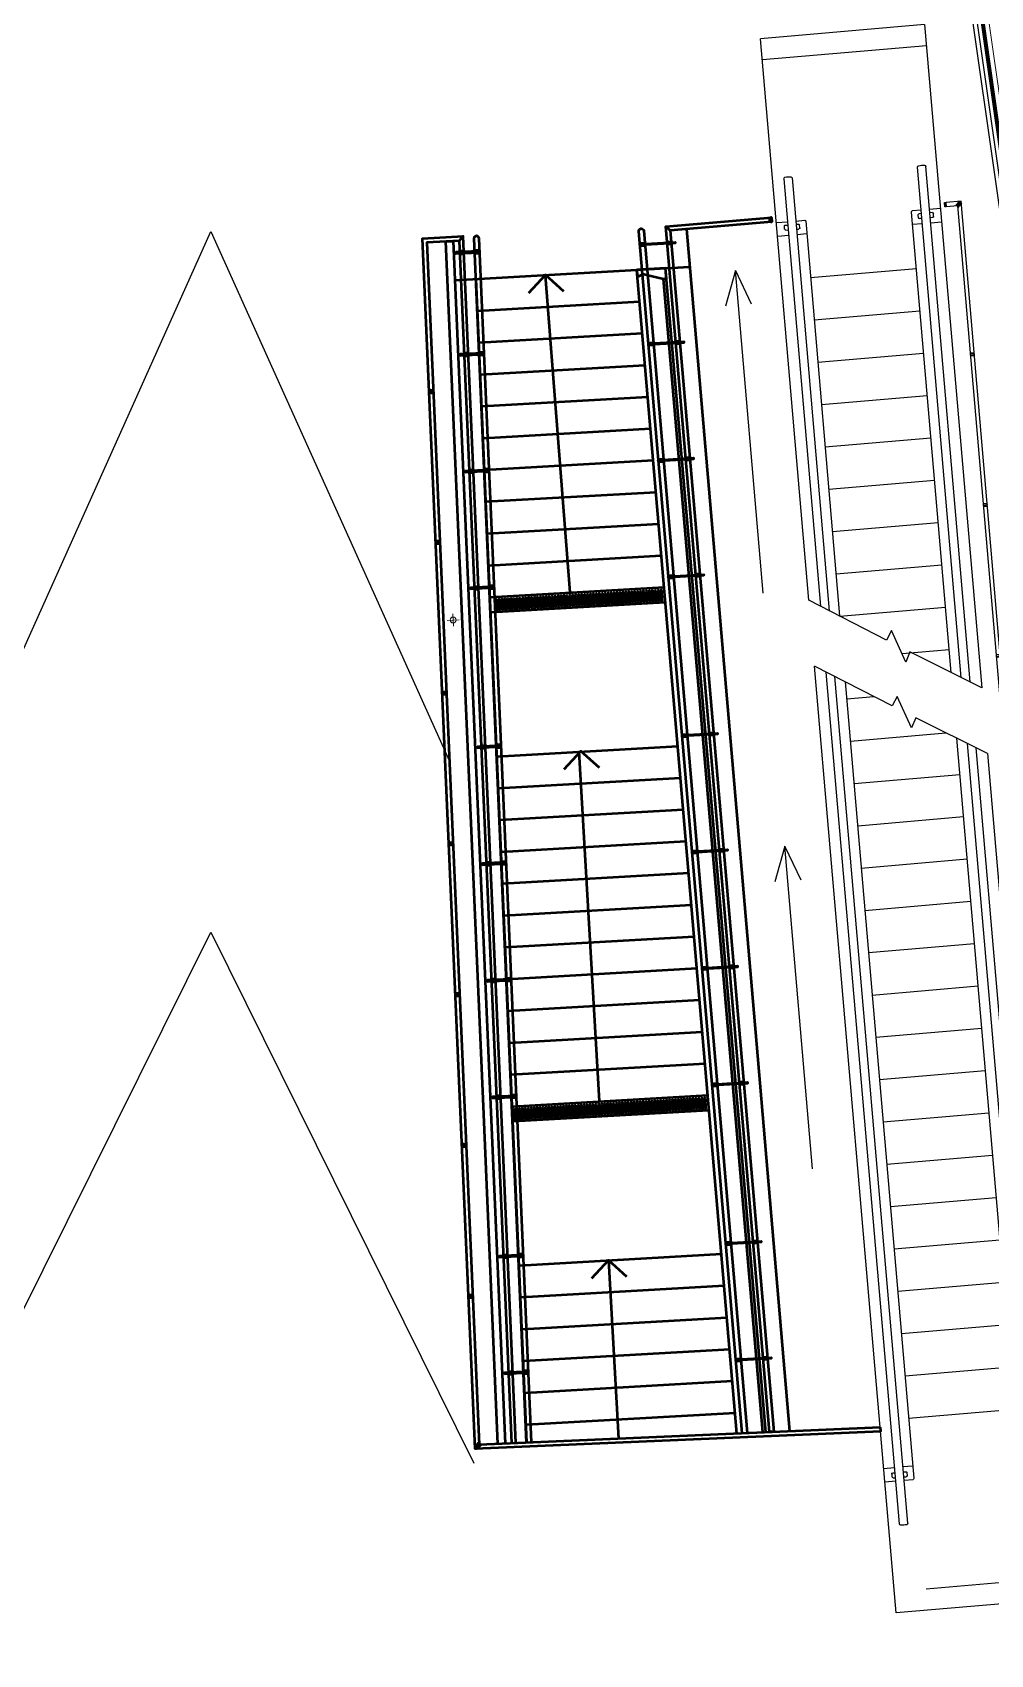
# Model space of a CAD drawing. Header units: centimetres. Extents: x 139057 to 200038, y 34824 to 80516.
# Drawn here: x 170419 to 171321, y 45687 to 47215 of the extents above; entities that cross this region are included whole.
import ezdxf

# ---------------------------------------------------------------- set-up
doc = ezdxf.new("R2010")
doc.units = ezdxf.units.CM
doc.header["$LTSCALE"] = 100
doc.linetypes.add('HIDDEN', pattern=[0.5, 0.25, -0.25])
doc.layers.get('0').update_dxf_attribs({"lineweight": 0})
for name, color, linetype, lineweight in [('430_TAVOLATI_001-AM_0', 3, 'Continuous', 0), ('440_SIMBOLI_001-AM_0', 31, 'Continuous', 0), ('448_SCALE_001-AM_0', 216, 'Continuous', 50)]:
    doc.layers.add(name, color=color, linetype=linetype, lineweight=lineweight)
for name, color, linetype in [('A-FACCIATTA STONE', 13, 'Continuous'), ('A-GRAFICA', 253, 'Continuous'), ('A-PARAPETTI', 5, 'Continuous'), ('A-SCALE', 5, 'Continuous')]:
    doc.layers.add(name, color=color, linetype=linetype)
doc.layers.add('A-ISOL-POL-ESTR-50mm', color=7, linetype='Continuous', lineweight=100, true_color=0xffc30f)

# ---------------------------------------------------------------- blocks, each defined once
blk = doc.blocks.new('palo_parapetto A')
for points in [[(-13, 3), (-22, -36)], [(-13, -34), (-21, -32)], [(-14, -1), (-6, -3)], [(4, -38), (-3, -36)], [(13, -3), (4, -42)], [(4, -5), (12, -7)]]:
    blk.add_lwpolyline(points)
blk.add_lwpolyline([(-4, -40), (5, -1), (-5, 1), (-14, -38)], close=True)
blk = doc.blocks.new('A$C2A6528BD')
at = {"layer": 'A-PARAPETTI'}
for points in [[(-12479, 11714), (-12431, 11843), (-1721, 7822), (-1771, 7689)], [(-1808, 7703), (-1772, 7798), (-12407, 11792), (-12442, 11700)], [(-12437, 11826), (-12414, 11775)], [(-12432, 11833), (-12435, 11821)], [(-12411, 11832), (-12422, 11837)], [(-12416, 11780), (-12413, 11794)], [(-12414, 11837), (-12390, 11786)], [(-12404, 11798), (-12392, 11791)], [(-12442, 11700), (-12479, 11714)], [(-12476, 11713), (-12478, 11705)], [(-12449, 11694), (-12446, 11701)], [(-1738, 7828), (-1790, 7805)], [(-1771, 7804), (-1784, 7807)], [(-1728, 7804), (-1779, 7781)], [(-1774, 7783), (-1767, 7795)], [(-1743, 7826), (-1731, 7822)], [(-1727, 7813), (-1733, 7802)], [(-1808, 7703), (-1771, 7689)], [(-1807, 7694), (-1804, 7702)], [(-1775, 7690), (-1777, 7683)]]:
    blk.add_lwpolyline(points, dxfattribs=at)
for points in [[(-12412, 11790), (-12433, 11837), (-12424, 11841), (-12403, 11794)], [(-12482, 11707), (-12445, 11692), (-12448, 11683), (-12486, 11697)], [(-1771, 7794), (-1724, 7815), (-1728, 7824), (-1775, 7803)], [(-1774, 7681), (-1811, 7695), (-1815, 7686), (-1777, 7672)]]:
    blk.add_lwpolyline(points, close=True, dxfattribs=at)
at = {"layer": 'A-PARAPETTI', "xscale": -0.9999999999999998, "rotation": 146.3774341703981}
for p in [(-11092, 11298), (-9758, 10797), (-8424, 10296), (-7090, 9795), (-5756, 9294), (-4422, 8793), (-3088, 8292)]:
    blk.add_blockref('palo_parapetto A', p, dxfattribs=at)
blk = doc.blocks.new('palo_parapetto B')
blk.add_hatch(color=256).paths.add_polyline_path([(0, -1), (-9, 3), (-100, -201), (-90, -205)])
for p, q in [((-18, 3), (-11, 0)), ((-71, -136), (-78, -133)), ((-54, -143), (-62, -140)), ((-35, -34), (-27, -37)), ((-18, -41), (-11, -44)), ((-2, -4), (5, -8)), ((-84, -165), (-91, -162)), ((-67, -172), (-75, -169))]:
    blk.add_line(p, q)
blk.add_lwpolyline([(0, -1), (-9, 3), (-100, -201), (-90, -205)], close=True)
for points in [[(-17, 7), (-36, -37)], [(-77, -129), (-93, -166)], [(-69, -176), (-53, -140)], [(-12, -48), (7, -4)]]:
    blk.add_lwpolyline(points)
blk = doc.blocks.new('palo_parapetto C')
blk.add_hatch(color=256).paths.add_polyline_path([(0, 0), (10, -2), (-61, -328), (-71, -325)])
for p, q in [((-9, -43), (-17, -42, -4155)), ((-1, -4, 4155), (-9, -3)), ((8, -46, 9525), (0, -45, 5316)), ((17, -7, 13569), (9, -6, 9414)), ((-63, -288), (-70, -286, -4155)), ((-56, -256, 4155), (-63, -255)), ((-45, -291, 9525), (-53, -289, 5316)), ((-38, -259, 13569), (-46, -258, 9414))]:
    blk.add_line(p, q)
for points in [[(-18, -45), (-8, 1)], [(18, -4), (7, -50)], [(-71, -290), (-63, -251)], [(-37, -256), (-46, -295)]]:
    blk.add_lwpolyline(points)
blk.add_lwpolyline([(0, 0), (10, -2), (-61, -328), (-71, -325)], close=True)
blk = doc.blocks.new('SCALE_ST3_ST4_124')
for p, q in [((-12532, 852), (-15628, 1577)), ((-15645, 1504), (-4609, -1079)), ((-15527, 1267, -30), (-15950, -656, 34)), ((-15690, 1309), (-5010, -1190)), ((-15235, 1199, -30), (-15655, -712, 34)), ((-14943, 1130, -30), (-15360, -768, 34)), ((-14651, 1062, -30), (-15065, -824, 33)), ((-14359, 994, -30), (-14770, -880, 33)), ((-14067, 925, -30), (-14475, -935, 33)), ((-4592, -1006, -17), (-12532, 852, -6)), ((-12742, 617, -29), (-13138, -1185, 31)), ((-12605, 587, -29), (-13001, -1215, 31)), ((-12313, 520, -29), (-12706, -1271, 31)), ((-12021, 451, -29), (-12411, -1327, 31)), ((-11729, 382, -29), (-12116, -1383, 30)), ((-11436, 314, -28), (-11822, -1439, 30)), ((-11144, 245, -28), (-11527, -1495, 30)), ((-10852, 177, -28), (-11232, -1551, 30)), ((-10560, 109, -28), (-10937, -1607, 29)), ((-10268, 40, -28), (-10642, -1663, 29)), ((-9976, -31, -28), (-10347, -1719, 29)), ((-9684, -96, -28), (-10052, -1775, 28)), ((-9392, -165, -28), (-9758, -1831, 28)), ((-8068, -477, -27), (-8420, -2080, 27)), ((-7931, -507, -27), (-8283, -2110, 27)), ((-7639, -575, -27), (-7988, -2166, 27)), ((-16142, -619), (-5335, -2670)), ((-7347, -643, -27), (-7693, -2222, 26)), ((-7054, -712, -26), (-7399, -2278, 26)), ((-16204, -884), (-5393, -2935)), ((-16197, -857), (-5484, -2890)), ((-6762, -780, -26), (-7104, -2334, 26)), ((-6470, -848, -26), (-6809, -2390, 25)), ((-6178, -917, -26), (-6514, -2446, 25)), ((-5886, -985, -26), (-6219, -2502, 25)), ((-5594, -1054, -26), (-5924, -2558, 25)), ((-4967, -995), (-5442, -3156)), ((-12771, -1766), (-16255, -1102)), ((-5302, -1122, -26), (-5629, -2614, 24)), ((-5092, -3223), (-12771, -1766)), ((-5343, -2710), (-5343, -2710)), ((-5338, -2683), (-5338, -2683)), ((-5387, -2908), (-5387, -2908))]:
    blk.add_line(p, q)
at = {"ltscale": 10}
for p, q in [((-16159, -691), (-16159, -691)), ((-16151, -659), (-16151, -659)), ((-16145, -633), (-16145, -633)), ((-16142, -619), (-16142, -619)), ((-16197, -857), (-16197, -857))]:
    blk.add_line(p, q, dxfattribs=at)
for points in [[(-16449, -1933), (-16489, -1925), (-15618, 1795), (-4506, -805), (-4590, -1181), (-4620, -1133), (-4554, -835), (-15588, 1747), (-16449, -1933)], [(-15622, 1777), (-15592, 1729)], [(-15619, 1772), (-15617, 1785)], [(-15609, 1790), (-15597, 1786)], [(-15600, 1791), (-15570, 1743)], [(-15594, 1748), (-15595, 1734)], [(-15573, 1747), (-15586, 1753)], [(-15667, 1411), (-4590, -1181), (-4621, -1133), (-15657, 1450)], [(-5063, -3074), (-16221, -958), (-16221, -958), (-16221, -958), (-16221, -958), (-16221, -958)], [(-16212, -919), (-5016, -3042), (-5063, -3074)], [(-5238, -4000), (-5199, -4007)], [(-5236, -4009), (-5234, -4001)], [(-5203, -4007), (-5204, -4014)]]:
    blk.add_lwpolyline(points)
for points in [[(-15584, 1750), (-15611, 1793), (-15620, 1788), (-15592, 1744)], [(-16212, -919), (-5016, -3042), (-5202, -4025), (-5242, -4018), (-5063, -3074), (-16221, -958)], [(-5200, -4015), (-5240, -4008), (-5242, -4018), (-5202, -4025)]]:
    blk.add_lwpolyline(points, close=True)
for points in [[(-15700, 1267), (-4649, -1319, 1), (-4638, -1272), (-15689, 1314)], [(-16153, -667), (-16153, -667), (-4991, -2785, -1.001494), (-5000, -2832), (-16164, -714), (-16164, -714)]]:
    blk.add_lwpolyline(points, format="xyb")
for points, elevation in [([(-14246, 106), (-15888, 467)], 0), ([(-14444, -19), (-14246, 106), (-14368, 306)], 0), ([(-12781, -216), (-9558, -922)], 0), ([(-9757, -1064), (-9559, -939), (-9681, -739)], -63), ([(-4592, -1006), (-4609, -1079)], -17), ([(-8093, -1244), (-5150, -1829)], -2), ([(-5346, -1954), (-5148, -1829), (-5271, -1629)], -2)]:
    blk.add_lwpolyline(points, dxfattribs=dict(elevation=elevation))
for points in [[(-12668, 443, 1), (-12665, 454), (-12753, 473, 1), (-12755, 462)], [(-12662, 470, 1), (-12659, 481), (-12747, 500, 1), (-12749, 489)], [(-12656, 497, 1), (-12653, 508), (-12741, 527, 1), (-12743, 516)], [(-12647, 535, -1), (-12650, 524), (-12737, 543, -1), (-12735, 554)], [(-12641, 562, -1), (-12644, 551), (-12731, 570, -1), (-12729, 581)], [(-12635, 589, -1), (-12638, 578), (-12725, 597, -1), (-12723, 608)], [(-12703, 280, 1), (-12701, 291), (-12789, 310, 1), (-12791, 299)], [(-12698, 307, 1), (-12695, 318), (-12783, 337, 1), (-12785, 326)], [(-12692, 334, 1), (-12689, 345), (-12777, 364, 1), (-12779, 353)], [(-12686, 361, 1), (-12683, 372), (-12771, 391, 1), (-12773, 380)], [(-12680, 388, 1), (-12677, 399), (-12765, 419, 1), (-12767, 408)], [(-12674, 415, 1), (-12671, 426), (-12759, 446, 1), (-12761, 435)], [(-12733, 144, 1), (-12731, 155), (-12818, 174, 1), (-12821, 163)], [(-12727, 171, 1), (-12725, 182), (-12812, 202, 1), (-12815, 191)], [(-12721, 198, 1), (-12719, 209), (-12806, 229, 1), (-12809, 218)], [(-12715, 226, 1), (-12713, 237), (-12801, 256, 1), (-12803, 245)], [(-12709, 253, 1), (-12707, 264), (-12795, 283, 1), (-12797, 272)], [(-12769, -19, 1), (-12767, -8), (-12854, 12, 1), (-12857, 1)], [(-12763, 8, 1), (-12761, 20), (-12848, 39, 1), (-12851, 28)], [(-12757, 36, 1), (-12755, 47), (-12842, 66, 1), (-12845, 55)], [(-12751, 63, 1), (-12749, 74), (-12836, 93, 1), (-12839, 82)], [(-12745, 90, 1), (-12743, 101), (-12830, 120, 1), (-12833, 109)], [(-12739, 117, 1), (-12737, 128), (-12824, 147, 1), (-12827, 136)], [(-12805, -181, 1), (-12802, -170), (-12890, -151, 1), (-12892, -162)], [(-12799, -154, 1), (-12796, -143), (-12884, -124, 1), (-12886, -135)], [(-12793, -127, 1), (-12790, -116), (-12878, -97, 1), (-12880, -108)], [(-12787, -100, 1), (-12785, -89), (-12872, -70, 1), (-12874, -81)], [(-12781, -73, 1), (-12779, -62), (-12866, -43, 1), (-12869, -54)], [(-12775, -46, 1), (-12773, -35), (-12860, -16, 1), (-12863, -27)], [(-12835, -317, 1), (-12832, -306), (-12920, -287, 1), (-12922, -298)], [(-12829, -290, 1), (-12826, -279), (-12914, -260, 1), (-12916, -271)], [(-12823, -263, 1), (-12820, -252), (-12908, -233, 1), (-12910, -244)], [(-12817, -236, 1), (-12814, -225), (-12902, -205, 1), (-12904, -216)], [(-12811, -209, 1), (-12808, -198), (-12896, -178, 1), (-12898, -189)], [(-12870, -480, 1), (-12868, -469), (-12956, -450, 1), (-12958, -461)], [(-12864, -453, 1), (-12862, -442), (-12950, -422, 1), (-12952, -433)], [(-12858, -426, 1), (-12856, -415), (-12944, -395, 1), (-12946, -406)], [(-12853, -398, 1), (-12850, -387), (-12938, -368, 1), (-12940, -379)], [(-12847, -371, 1), (-12844, -360), (-12932, -341, 1), (-12934, -352)], [(-12841, -344, 1), (-12838, -333), (-12926, -314, 1), (-12928, -325)], [(-12900, -616, 1), (-12898, -604), (-12985, -585, 1), (-12988, -596)], [(-12894, -588, 1), (-12892, -577), (-12979, -558, 1), (-12982, -569)], [(-12888, -561, 1), (-12886, -550), (-12973, -531, 1), (-12976, -542)], [(-12882, -534, 1), (-12880, -523), (-12967, -504, 1), (-12970, -515)], [(-12876, -507, 1), (-12874, -496), (-12961, -477, 1), (-12964, -488)], [(-12936, -778, 1), (-12934, -767), (-13021, -748, 1), (-13024, -759)], [(-12930, -751, 1), (-12928, -740), (-13015, -721, 1), (-13018, -732)], [(-12924, -724, 1), (-12922, -713), (-13009, -694, 1), (-13012, -705)], [(-12918, -697, 1), (-12916, -686), (-13003, -667, 1), (-13006, -678)], [(-12912, -670, 1), (-12910, -659), (-12997, -640, 1), (-13000, -651)], [(-12906, -643, 1), (-12904, -632), (-12991, -612, 1), (-12994, -623)], [(-12972, -941, 1), (-12969, -930), (-13057, -911, 1), (-13059, -922)], [(-12966, -914, 1), (-12963, -903), (-13051, -884, 1), (-13053, -895)], [(-12960, -887, 1), (-12957, -876), (-13045, -857, 1), (-13047, -868)], [(-12954, -860, 1), (-12951, -849), (-13039, -829, 1), (-13041, -840)], [(-12948, -833, 1), (-12945, -822), (-13033, -802, 1), (-13035, -813)], [(-12942, -805, 1), (-12940, -794), (-13027, -775, 1), (-13029, -786)], [(-13002, -1077, 1), (-12999, -1066), (-13087, -1046, 1), (-13089, -1057)], [(-12996, -1050, 1), (-12993, -1039), (-13081, -1019, 1), (-13083, -1030)], [(-12990, -1022, 1), (-12987, -1011), (-13075, -992, 1), (-13077, -1003)], [(-12984, -995, 1), (-12981, -984), (-13069, -965, 1), (-13071, -976)], [(-12978, -968, 1), (-12975, -957), (-13063, -938, 1), (-13065, -949)], [(-13025, -1185, 1), (-13023, -1174), (-13111, -1155, 1), (-13113, -1166)], [(-13019, -1158, 1), (-13017, -1147), (-13105, -1128, 1), (-13107, -1139)], [(-13013, -1131, 1), (-13011, -1120), (-13099, -1101, 1), (-13101, -1112)], [(-13008, -1104, 1), (-13005, -1093), (-13093, -1074, 1), (-13095, -1085)], [(-5335, -2670), (-5335, -2670), (-5335, -2670), (-5386, -2660, 0.554274), (-5397, -2672), (-5392, -2701, -0.167399), (-5398, -2733), (-5484, -2889), (-5484, -2889), (-5489, -2917), (-5393, -2935), (-5335, -2670)]]:
    blk.add_lwpolyline(points, format="xyb", close=True)
at = {"elevation": -5}
for points in [[(-7986, -615, 1), (-7983, -604), (-8071, -585, 1), (-8073, -596)], [(-7980, -588, 1), (-7977, -577), (-8065, -558, 1), (-8067, -569)], [(-7974, -561, 1), (-7971, -550), (-8059, -531, 1), (-8061, -542)], [(-8019, -767, -1), (-8021, -778), (-8109, -759, -1), (-8107, -748)], [(-8013, -740, -1), (-8015, -751), (-8103, -732, -1), (-8101, -721)], [(-8007, -713, -1), (-8009, -724), (-8097, -705, -1), (-8095, -694)], [(-8001, -686, -1), (-8004, -697), (-8091, -677, -1), (-8089, -666)], [(-7995, -658, -1), (-7998, -670), (-8085, -650, -1), (-8083, -639)], [(-8077, -612, 1), (-8079, -623), (-8065, -626, 1), (-8062, -615)], [(-8037, -621, 1), (-8039, -632), (-8032, -634, 1), (-8029, -623)], [(-7989, -631, -1), (-7992, -642), (-8006, -639, -1), (-8004, -628)], [(-8057, -941, 1), (-8055, -930), (-8142, -911, 1), (-8145, -922)], [(-8051, -914, 1), (-8049, -903), (-8136, -883, 1), (-8139, -894)], [(-8045, -887, 1), (-8043, -876), (-8130, -856, 1), (-8133, -867)], [(-8037, -848, -1), (-8039, -859), (-8127, -840, -1), (-8124, -829)], [(-8039, -859, 1), (-8037, -848), (-8124, -829, 1), (-8127, -840)], [(-8031, -821, -1), (-8033, -832), (-8121, -813, -1), (-8118, -802)], [(-8033, -832, 1), (-8031, -821), (-8118, -802, 1), (-8121, -813)], [(-8025, -794, -1), (-8027, -805), (-8115, -786, -1), (-8112, -775)], [(-8027, -805, 1), (-8025, -794), (-8112, -775, 1), (-8115, -786)], [(-8087, -1076, 1), (-8085, -1065), (-8172, -1046, 1), (-8175, -1057)], [(-8081, -1049, 1), (-8079, -1038), (-8166, -1019, 1), (-8169, -1030)], [(-8075, -1022, 1), (-8073, -1011), (-8160, -992, 1), (-8163, -1003)], [(-8069, -995, 1), (-8067, -984), (-8154, -965, 1), (-8157, -976)], [(-8063, -968, 1), (-8061, -957), (-8148, -938, 1), (-8151, -949)], [(-8123, -1239, 1), (-8120, -1228), (-8208, -1209, 1), (-8210, -1220)], [(-8117, -1212, 1), (-8114, -1201), (-8202, -1182, 1), (-8204, -1193)], [(-8111, -1185, 1), (-8108, -1174), (-8196, -1155, 1), (-8198, -1166)], [(-8105, -1158, 1), (-8102, -1147), (-8190, -1128, 1), (-8192, -1139)], [(-8099, -1131, 1), (-8097, -1120), (-8184, -1100, 1), (-8186, -1111)], [(-8093, -1104, 1), (-8091, -1093), (-8178, -1073, 1), (-8180, -1084)], [(-8159, -1402, 1), (-8156, -1391), (-8244, -1372, 1), (-8246, -1383)], [(-8153, -1375, 1), (-8150, -1364), (-8238, -1345, 1), (-8240, -1356)], [(-8147, -1348, 1), (-8144, -1337), (-8232, -1318, 1), (-8234, -1329)], [(-8141, -1321, 1), (-8138, -1310), (-8226, -1290, 1), (-8228, -1301)], [(-8135, -1294, 1), (-8132, -1282), (-8220, -1263, 1), (-8222, -1274)], [(-8129, -1266, 1), (-8126, -1255), (-8214, -1236, 1), (-8216, -1247)], [(-8188, -1538, 1), (-8186, -1527), (-8273, -1507, 1), (-8276, -1518)], [(-8182, -1511, 1), (-8180, -1500), (-8267, -1480, 1), (-8270, -1491)], [(-8176, -1483, 1), (-8174, -1472), (-8262, -1453, 1), (-8264, -1464)], [(-8170, -1456, 1), (-8168, -1445), (-8256, -1426, 1), (-8258, -1437)], [(-8164, -1429, 1), (-8162, -1418), (-8250, -1399, 1), (-8252, -1410)], [(-8224, -1700, 1), (-8222, -1689), (-8309, -1670, 1), (-8312, -1681)], [(-8218, -1673, 1), (-8216, -1662), (-8303, -1643, 1), (-8306, -1654)], [(-8212, -1646, 1), (-8210, -1635), (-8297, -1616, 1), (-8300, -1627)], [(-8206, -1619, 1), (-8204, -1608), (-8291, -1589, 1), (-8294, -1600)], [(-8200, -1592, 1), (-8198, -1581), (-8285, -1562, 1), (-8288, -1573)], [(-8194, -1565, 1), (-8192, -1554), (-8279, -1535, 1), (-8282, -1546)], [(-8260, -1863, 1), (-8257, -1852), (-8345, -1833, 1), (-8347, -1844)], [(-8254, -1836, 1), (-8252, -1825), (-8339, -1806, 1), (-8341, -1817)], [(-8248, -1809, 1), (-8246, -1798), (-8333, -1779, 1), (-8335, -1790)], [(-8242, -1782, 1), (-8240, -1771), (-8327, -1752, 1), (-8330, -1763)], [(-8236, -1755, 1), (-8234, -1744), (-8321, -1724, 1), (-8324, -1735)], [(-8230, -1728, 1), (-8228, -1717), (-8315, -1697, 1), (-8318, -1708)], [(-8290, -1999, 1), (-8287, -1988), (-8375, -1969, 1), (-8377, -1980)], [(-8284, -1972, 1), (-8281, -1961), (-8369, -1942, 1), (-8371, -1953)], [(-8278, -1945, 1), (-8275, -1934), (-8363, -1914, 1), (-8365, -1925)], [(-8272, -1918, 1), (-8269, -1906), (-8357, -1887, 1), (-8359, -1898)], [(-8266, -1890, 1), (-8263, -1879), (-8351, -1860, 1), (-8353, -1871)], [(-8308, -2080, 1), (-8305, -2069), (-8393, -2050, 1), (-8395, -2061)], [(-8302, -2053, 1), (-8299, -2042), (-8387, -2023, 1), (-8389, -2034)], [(-8296, -2026, 1), (-8293, -2015), (-8381, -1996, 1), (-8383, -2007)]]:
    blk.add_lwpolyline(points, format="xyb", close=True, dxfattribs=at)
blk.add_lwpolyline([(-8137, -861, -0.414214), (-8130, -856), (-8043, -876, -0.414214), (-8039, -882, -0.414214)], format="xyb", dxfattribs=at)
for name, p in [('palo_parapetto A', (-14215, 1467)), ('palo_parapetto A', (-12831, 1143)), ('palo_parapetto A', (-11447, 819)), ('palo_parapetto A', (-10062, 495)), ('palo_parapetto A', (-8679, 171)), ('palo_parapetto A', (-7295, -152)), ('palo_parapetto A', (-5911, -476)), ('palo_parapetto C', (-15480, -795, -5537)), ('palo_parapetto C', (-14399, -1000, -5397)), ('palo_parapetto C', (-12924, -1279, -5207)), ('palo_parapetto C', (-11843, -1484, -5067)), ('palo_parapetto C', (-10762, -1690, -4927)), ('palo_parapetto C', (-9681, -1895, -4788)), ('palo_parapetto C', (-8206, -2174, -4597)), ('palo_parapetto C', (-7125, -2379, -4458)), ('palo_parapetto C', (-6044, -2585, -4318)), ('palo_parapetto C', (-5120, -2760))]:
    blk.add_blockref(name, p)
for p, rotation in [((-15060, 1116, 8194), 191.3929417890403), ((-13989, 866, 8129), 191.3929417890403), ((-12528, 524, 8040), 191.3929417890403), ((-11457, 273, 7975), 191.3929417890403), ((-10386, 22, 8324), 191.3929417890403), ((-9314, -228, 3683), 191.3929417890403), ((-7854, -570, 3594), 191.3929417890403), ((-6783, -821, 3529), 191.3929417890403), ((-5711, -1071, 3464), 191.3929417890403), ((-4777, -1290), 190.6204707205268)]:
    blk.add_blockref('palo_parapetto B', p, dxfattribs=dict(rotation=rotation))
blk = doc.blocks.new('P-ESC-5-6')
at = {"layer": 'A-SCALE'}
for p, q in [((545, 1451), (0, 0)), ((8025, -1358), (545, 1451)), ((8065, -1568), (1260, 987)), ((8048, -1477), (1288, 1062)), ((1705, 1015), (1669, 919)), ((1705, 929), (1698, 908)), ((1743, 925), (1718, 934)), ((1824, 971), (1788, 874)), ((1641, 844), (1611, 766)), ((1670, 834), (1662, 813)), ((1693, 790), (1668, 800)), ((1714, 817), (1706, 796)), ((1760, 800), (1728, 713)), ((1749, 912), (1741, 891)), ((1618, 755), (8086, -1675)), ((1799, -382), (2150, 554)), ((2173, -522), (2525, 414)), ((2548, -663), (2899, 273)), ((0, 0), (8379, -3147)), ((2922, -804), (3274, 133)), ((844, -122), (8336, -2936)), ((3296, -944), (3648, -8)), ((3671, -1085), (4023, -149)), ((816, -196), (8355, -3027)), ((1224, -265), (1254, -186)), ((1253, -276), (1261, -255)), ((8315, -2829), (1266, -182)), ((1299, -258), (1274, -249)), ((1297, -292), (1305, -271)), ((1344, -310), (1376, -223)), ((4045, -1225), (4397, -289)), ((1160, -436), (1196, -339)), ((1218, -371), (1225, -350)), ((1249, -393), (1223, -384)), ((1261, -387), (1269, -366)), ((1279, -481), (1316, -384)), ((4420, -1366), (4771, -430)), ((4794, -1507), (5146, -571)), ((5169, -1647), (5520, -711)), ((5543, -1788), (5895, -852)), ((5918, -1929), (6269, -992)), ((6292, -2069), (6644, -1133)), ((6667, -2210), (7018, -1274)), ((7041, -2350), (7393, -1414)), ((7416, -2491), (7767, -1555)), ((7790, -2632), (8107, -1787)), ((8165, -2772), (8254, -2533))]:
    blk.add_line(p, q, dxfattribs=at)
at = {"layer": 'A-SCALE', "linetype": 'HIDDEN', "ltscale": 50}
blk.add_line((732, 1381), (187, -70), dxfattribs=at)
at = {"layer": 'A-SCALE'}
blk.add_lwpolyline([(8025, -1358), (8168, -2099), (8065, -2110), (8314, -2322), (8216, -2342), (8379, -3147)], dxfattribs=at)
for centre, radius, start, end in [((1494, 942), 250, 153.0469, 165.7864), ((1265, 1000), 13.3, 165.7864, 249.4167), ((1283, 1049), 13.3, 69.4167, 153.0469), ((1715, 925), 10, 69.4167, 159.4167), ((1740, 916), 10, 339.4167, 69.4167), ((1621, 764), 10, 169.4167, 249.4167), ((1671, 809), 10, 159.4167, 249.4167), ((1696, 800), 10, 249.4167, 339.4167), ((1050, -242), 250, 153.0469, 165.7864), ((839, -134), 13.3, 69.4167, 153.0469), ((821, -183), 13.3, 165.7864, 249.4167), ((1262, -191), 10, 69.4167, 149.4167), ((1270, -258), 10, 69.4167, 159.4167), ((1296, -268), 10, 339.4167, 69.4167), ((1227, -374), 10, 159.4167, 249.4167), ((1252, -384), 10, 249.4167, 339.4167)]:
    blk.add_arc(centre, radius, start, end, dxfattribs=at)
blk = doc.blocks.new('P-ESC-7-8')
at = {"layer": 'A-SCALE'}
for p, q in [((14869, -3929), (9000, -1724)), ((9023, -1843), (13585, -3557)), ((9040, -1935), (13557, -3631)), ((9061, -2041), (13135, -3571)), ((9108, -2534), (9265, -2118)), ((9288, -3194), (9639, -2258)), ((9662, -3335), (10014, -2399)), ((10037, -3476), (10388, -2539)), ((10411, -3616), (10763, -2680)), ((10786, -3757), (11137, -2821)), ((11160, -3898), (11512, -2961)), ((12783, -4507), (9290, -3195)), ((11535, -4038), (11886, -3102)), ((13141, -4740), (9311, -3302)), ((11909, -4179), (12261, -3243)), ((13121, -3272), (13085, -3369)), ((13152, -3360), (13178, -3369)), ((13241, -3317), (13205, -3414)), ((13113, -4814), (9330, -3393)), ((9354, -3513), (14324, -5380)), ((12284, -4319), (12635, -3383)), ((13057, -3443), (13025, -3530)), ((13104, -3461), (13096, -3482)), ((13102, -3494), (13127, -3504)), ((13140, -3366), (13132, -3386)), ((13148, -3477), (13140, -3498)), ((13177, -3488), (13147, -3567)), ((13183, -3382), (13176, -3403)), ((14869, -3929), (14324, -5380)), ((12641, -4552), (12673, -4466)), ((12687, -4570), (12695, -4549)), ((12708, -4543), (12733, -4552)), ((12731, -4586), (12739, -4565)), ((12760, -4597), (12790, -4518)), ((12577, -4723), (12613, -4626)), ((12652, -4665), (12659, -4644)), ((12657, -4678), (12683, -4687)), ((12695, -4681), (12703, -4660)), ((12696, -4768), (12732, -4671))]:
    blk.add_line(p, q, dxfattribs=at)
at = {"layer": 'A-SCALE', "linetype": 'HIDDEN', "ltscale": 560}
blk.add_line((14682, -3858), (14137, -5309), dxfattribs=at)
at = {"layer": 'A-SCALE'}
blk.add_lwpolyline([(9000, -1724), (9143, -2466), (9040, -2476), (9289, -2688), (9191, -2708), (9354, -3513)], dxfattribs=at)
for centre, radius, start, end in [((13149, -3369), 10, 69.4159, 159.4159), ((13105, -3485), 10, 159.4159, 249.4159), ((13130, -3494), 10, 249.4159, 339.4159), ((13174, -3378), 10, 339.4159, 69.4159), ((13139, -3562), 10, 249.4159, 329.4159), ((13562, -3618), 13.3, 249.4159, 333.0462), ((13351, -3511), 250, 333.0462, 345.7856), ((13580, -3569), 13.3, 345.7856, 69.4159), ((12705, -4552), 10, 69.4159, 159.4159), ((12730, -4562), 10, 339.4159, 69.4159), ((12780, -4517), 10, 349.4159, 69.4159), ((12661, -4668), 10, 159.4159, 249.4159), ((12686, -4678), 10, 249.4159, 339.4159), ((13118, -4802), 13.3, 249.4159, 333.0462), ((12907, -4694), 250, 333.0462, 345.7856), ((13136, -4753), 13.3, 345.7856, 69.4159)]:
    blk.add_arc(centre, radius, start, end, dxfattribs=at)

msp = doc.modelspace()

# ---------------------------------------------------------------- linework, layer by layer
at = {"layer": '430_TAVOLATI_001-AM_0'}
msp.add_line((171478.9, 46110.4, 0), (171279.8, 47504.4, 0), dxfattribs=at)
at = {"layer": '440_SIMBOLI_001-AM_0'}
for p, q in [((170820.7, 46662, 0), (170809.3, 46661.5, 0)), ((170814.7, 46667.5, 0), (170815.2, 46656.1, 0))]:
    msp.add_line(p, q, dxfattribs=at)
msp.add_circle((170815, 46661.8, 0), 2.78, dxfattribs=at)
at = {"layer": 'A-FACCIATTA STONE'}
for p, q in [((171503.5, 45831.9, 0), (171267.1, 47487.4, 0)), ((171480.2, 46023.3, 0), (171270.5, 47491.9, 0))]:
    msp.add_line(p, q, dxfattribs=at)
at = {"layer": 'A-GRAFICA'}
for p, q in [((171080.8, 46991.1, 0), (171071.4, 46957.4, 0)), ((171106.9, 46687.1, 0), (171080.8, 46991.1, 0)), ((171080.9, 46990.9, 0), (171095.8, 46959.5, 0)), ((171127.5, 46448.8, 0), (171118.1, 46415.1, 0)), ((171153.6, 46144.8, 0), (171127.5, 46448.8, 0)), ((171127.5, 46448.6, 0), (171142.5, 46417.1, 0))]:
    msp.add_line(p, q, dxfattribs=at)
at = {"layer": 'A-GRAFICA', "elevation": 0}
for points in [[(170362.2, 46527.9), (170586.9, 47027.7), (170811.6, 46528.9)], [(170338.2, 45867.7), (170586.9, 46367.7), (170834.4, 45867.6)]]:
    msp.add_lwpolyline(points, dxfattribs=at)
at = {"layer": 'A-ISOL-POL-ESTR-50mm', "elevation": 0}
msp.add_lwpolyline([(171274.7, 47497.6), (171472.9, 46109.5), (171478.9, 46110.4)], dxfattribs=at)

# ---------------------------------------------------------------- block references
at = {"layer": '440_SIMBOLI_001-AM_0', "xscale": -0.1, "yscale": 0.1, "zscale": 0.1, "rotation": 254.3342384112916}
msp.add_blockref('A$C2A6528BD', (170586.9, 47433.3, 0), dxfattribs=at)
at = {"layer": '448_SCALE_001-AM_0', "linetype": 'Continuous', "yscale": 0.1, "zscale": 0.1}
for name, p, xscale, rotation in [('SCALE_ST3_ST4_124', (170586.9, 47433.3, 0), 0.1, 105.66), ('P-ESC-7-8', (171235.7, 45684.9, 0), -0.1, 254.3287033687377), ('P-ESC-5-6', (171232.2, 45726.6, 0), -0.1, 254.3342235876204)]:
    msp.add_blockref(name, p, dxfattribs=dict(at, xscale=xscale, rotation=rotation))

doc.saveas('drawing.dxf')
